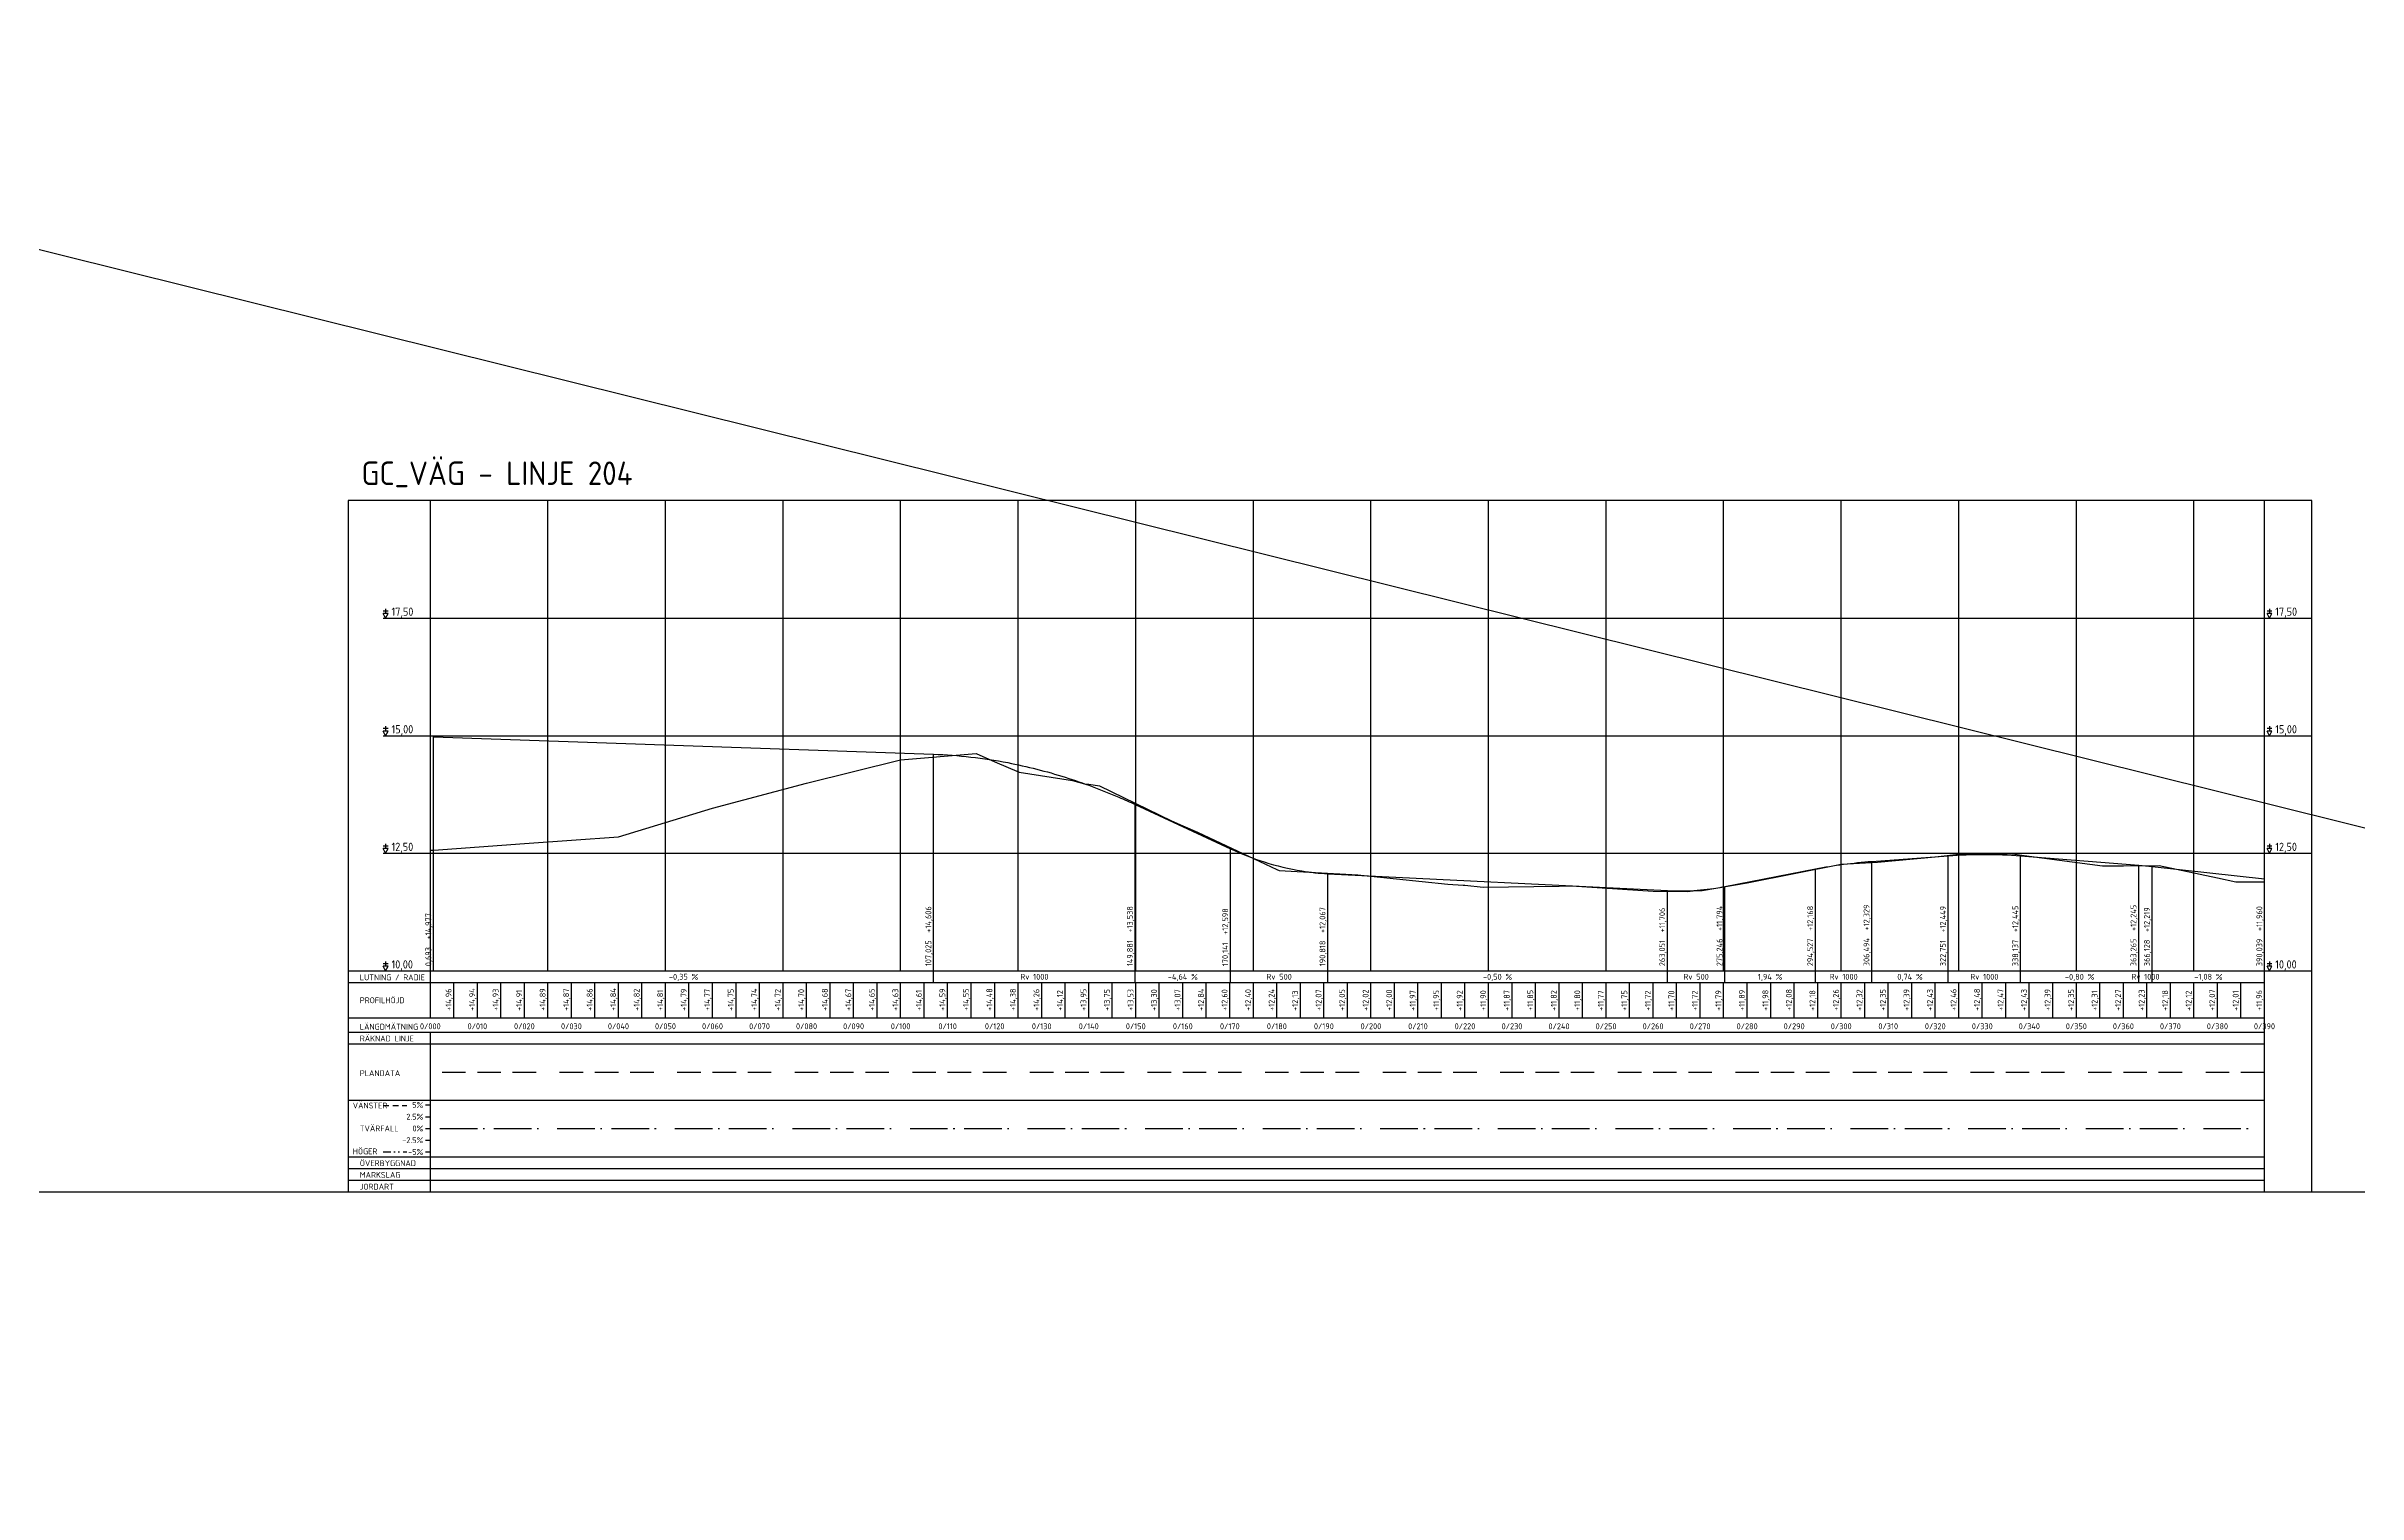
# Model space of a CAD drawing. Header units: metres. Extents: x 117388 to 123031, y 6148214 to 6150604.
# Drawn here: x 120155.5 to 120647, y 6150296.1 to 6150603.9 of the extents above; entities that cross this region are included whole.
import ezdxf
from ezdxf.enums import TextEntityAlignment as Align

# ---------------------------------------------------------------- set-up
doc = ezdxf.new("R2010")
doc.units = ezdxf.units.M
doc.header["$LTSCALE"] = 0.4
for name, pattern in [('CENTRUMLINJE', [27, 20, -3, 1, -3]), ('DIVIDE', [10, 4, -2, 0, -2, 0, -2]), ('STRECKAD_3', [5, 3, -2])]:
    doc.linetypes.add(name, pattern=pattern)
doc.layers.get('DEFPOINTS').update_dxf_attribs({"color": 5, "linetype": 'CONTINUOUS'})
for name, color, linetype in [('M-362B', 4, 'CONTINUOUS'), ('M-364', 6, 'CONTINUOUS'), ('M-368-T', 1, 'CONTINUOUS'), ('M-368A', 7, 'CONTINUOUS'), ('M-368B', 7, 'CONTINUOUS'), ('M-368C', 7, 'CENTRUMLINJE')]:
    doc.layers.add(name, color=color, linetype=linetype)
doc.styles.add('ISO', font='iso.shx')
doc.styles.add('P_ISO_25', font='ISO', dxfattribs={"height": 2.5})
doc.styles.add('P_ISO_35', font='ISO', dxfattribs={"height": 3.5})

msp = doc.modelspace()

# ---------------------------------------------------------------- linework, layer by layer
at = {"layer": 'DEFPOINTS', "flags": 128}
msp.add_lwpolyline([(118330.779, 6150360.292), (121120.291, 6150360.292)], dxfattribs=at)
at = {"layer": 'M-362B', "flags": 128}
msp.add_lwpolyline([(120237.15, 6150432.925), (120237.84, 6150432.975), (120237.85, 6150432.975), (120257.14, 6150434.361), (120277.14, 6150435.799), (120297.14, 6150441.864), (120317.14, 6150447.18), (120337.14, 6150452.168), (120353.212, 6150453.52), (120357.14, 6150451.76), (120362.371, 6150449.512), (120373.696, 6150447.736), (120376.256, 6150447.087), (120377.14, 6150446.958), (120379.442, 6150446.634), (120394.762, 6150439.162), (120397.14, 6150438.119), (120400.233, 6150436.799), (120417.14, 6150428.819), (120417.609, 6150428.624), (120434.341, 6150427.712), (120436.314, 6150427.51), (120437.14, 6150427.398), (120453.517, 6150425.734), (120456.751, 6150425.526), (120457.14, 6150425.484), (120460.972, 6150425.101), (120477.14, 6150425.304), (120479.793, 6150425.397), (120497.14, 6150424.238), (120504.351, 6150424.147), (120505.666, 6150424.343), (120507.592, 6150424.39), (120517.14, 6150426.039), (120537.14, 6150429.985), (120537.228, 6150430.003), (120544.874, 6150430.396), (120557.14, 6150431.574), (120562.158, 6150432.104), (120572.979, 6150432.252), (120577.14, 6150431.67), (120592.686, 6150429.662), (120597.14, 6150429.652), (120604.766, 6150429.679), (120617.14, 6150427.056), (120621.032, 6150426.236), (120627.178, 6150426.231)], dxfattribs=at)
at = {"layer": 'M-364', "flags": 128}
msp.add_lwpolyline([(120237.833, 6150457.063), (120344.164, 6150453.353, -0.0388655), (120359.908, 6150451.564, -0.0287913), (120372.152, 6150448.459, -0.025026), (120383.523, 6150444.23, -0.0073148), (120387.021, 6150442.669), (120407.281, 6150433.269, 0.0311667), (120414.454, 6150430.457, 0.037943), (120422.472, 6150428.533, 0.0271356), (120427.958, 6150427.959), (120500.191, 6150424.353, 0.0557896), (120511.39, 6150425.048, 0.004817), (120512.386, 6150425.231), (120531.666, 6150428.972, -0.0293986), (120543.634, 6150430.578), (120559.891, 6150431.786, -0.0384647), (120575.277, 6150431.746), (120600.405, 6150429.747, -0.0070957), (120603.268, 6150429.478), (120627.179, 6150426.892)], format="xyb", dxfattribs=at)
at = {"layer": 'M-368-T'}
for p, q in [((120227.64, 6150484.292), (120227.64, 6150483.292)), ((120628.179, 6150484.292), (120628.179, 6150483.292)), ((120228.14, 6150483.792), (120227.14, 6150483.792)), ((120227.64, 6150482.292), (120227.14, 6150483.292)), ((120228.14, 6150483.292), (120227.14, 6150483.292)), ((120227.64, 6150482.292), (120228.14, 6150483.292)), ((120628.679, 6150483.792), (120627.679, 6150483.792)), ((120628.179, 6150482.292), (120627.679, 6150483.292)), ((120628.679, 6150483.292), (120627.679, 6150483.292)), ((120628.179, 6150482.292), (120628.679, 6150483.292)), ((120228.14, 6150458.792), (120227.14, 6150458.792)), ((120227.64, 6150457.292), (120227.14, 6150458.292)), ((120228.14, 6150458.292), (120227.14, 6150458.292)), ((120227.64, 6150459.292), (120227.64, 6150458.292)), ((120227.64, 6150457.292), (120228.14, 6150458.292)), ((120628.679, 6150458.792), (120627.679, 6150458.792)), ((120628.179, 6150457.292), (120627.679, 6150458.292)), ((120628.679, 6150458.292), (120627.679, 6150458.292)), ((120628.179, 6150459.292), (120628.179, 6150458.292)), ((120628.179, 6150457.292), (120628.679, 6150458.292)), ((120228.14, 6150433.792), (120227.14, 6150433.792)), ((120227.64, 6150432.292), (120227.14, 6150433.292)), ((120228.14, 6150433.292), (120227.14, 6150433.292)), ((120227.64, 6150434.292), (120227.64, 6150433.292)), ((120227.64, 6150432.292), (120228.14, 6150433.292)), ((120628.679, 6150433.792), (120627.679, 6150433.792)), ((120628.179, 6150432.292), (120627.679, 6150433.292)), ((120628.679, 6150433.292), (120627.679, 6150433.292)), ((120628.179, 6150434.292), (120628.179, 6150433.292)), ((120628.179, 6150432.292), (120628.679, 6150433.292)), ((120228.14, 6150408.792), (120227.14, 6150408.792)), ((120227.64, 6150407.292), (120227.14, 6150408.292)), ((120228.14, 6150408.292), (120227.14, 6150408.292)), ((120227.64, 6150409.292), (120227.64, 6150408.292)), ((120227.64, 6150407.292), (120228.14, 6150408.292)), ((120628.679, 6150408.792), (120627.679, 6150408.792)), ((120628.179, 6150407.292), (120627.679, 6150408.292)), ((120628.679, 6150408.292), (120627.679, 6150408.292)), ((120628.179, 6150409.292), (120628.179, 6150408.292)), ((120628.179, 6150407.292), (120628.679, 6150408.292))]:
    msp.add_line(p, q, dxfattribs=at)
at = {"layer": 'M-368-T', "linetype": 'Continuous'}
for p, q in [((120344.164, 6150404.792), (120344.164, 6150407.292)), ((120387.021, 6150404.792), (120387.021, 6150407.292)), ((120407.281, 6150404.792), (120407.281, 6150407.292)), ((120427.958, 6150404.792), (120427.958, 6150407.292)), ((120500.191, 6150404.792), (120500.191, 6150407.292)), ((120512.386, 6150404.792), (120512.386, 6150407.292)), ((120531.666, 6150404.792), (120531.666, 6150407.292)), ((120543.634, 6150404.792), (120543.634, 6150407.292)), ((120559.891, 6150404.792), (120559.891, 6150407.292)), ((120575.277, 6150404.792), (120575.277, 6150407.292)), ((120600.405, 6150404.792), (120600.405, 6150407.292)), ((120603.268, 6150404.792), (120603.268, 6150407.292)), ((120627.179, 6150404.792), (120627.179, 6150407.292))]:
    msp.add_line(p, q, dxfattribs=at)
at = {"layer": 'M-368A'}
msp.add_line((119979.948, 6150603.881), (121218.146, 6150296.126), dxfattribs=at)
msp.add_lwpolyline([(120219.64, 6150360.292), (120637.179, 6150360.292), (120637.179, 6150507.292), (120219.64, 6150507.292), (120219.64, 6150360.292)], dxfattribs=at)
at = {"layer": 'M-368B'}
for p, q in [((120237.14, 6150407.292), (120237.14, 6150507.292)), ((120262.14, 6150407.292), (120262.14, 6150507.292)), ((120287.14, 6150407.292), (120287.14, 6150507.292)), ((120312.14, 6150407.292), (120312.14, 6150507.292)), ((120337.14, 6150407.292), (120337.14, 6150507.292)), ((120362.14, 6150407.292), (120362.14, 6150507.292)), ((120387.14, 6150407.292), (120387.14, 6150507.292)), ((120412.14, 6150407.292), (120412.14, 6150507.292)), ((120437.14, 6150407.292), (120437.14, 6150507.292)), ((120462.14, 6150407.292), (120462.14, 6150507.292)), ((120487.14, 6150407.292), (120487.14, 6150507.292)), ((120512.14, 6150407.292), (120512.14, 6150507.292)), ((120537.14, 6150407.292), (120537.14, 6150507.292)), ((120562.14, 6150407.292), (120562.14, 6150507.292)), ((120587.14, 6150407.292), (120587.14, 6150507.292)), ((120612.14, 6150407.292), (120612.14, 6150507.292)), ((120627.179, 6150360.292), (120627.179, 6150507.292)), ((120227.14, 6150482.292), (120637.179, 6150482.292)), ((120227.14, 6150457.292), (120637.179, 6150457.292)), ((120237.833, 6150407.292), (120237.833, 6150457.063)), ((120344.164, 6150407.292), (120344.164, 6150453.353)), ((120387.021, 6150407.292), (120387.021, 6150442.669)), ((120227.14, 6150432.292), (120637.179, 6150432.292)), ((120407.281, 6150407.292), (120407.281, 6150433.269)), ((120543.634, 6150407.292), (120543.634, 6150430.578)), ((120559.891, 6150407.292), (120559.891, 6150431.786)), ((120575.277, 6150407.292), (120575.277, 6150431.746)), ((120427.958, 6150407.292), (120427.958, 6150427.959)), ((120512.386, 6150407.292), (120512.386, 6150425.231)), ((120531.666, 6150407.292), (120531.666, 6150428.972)), ((120600.405, 6150407.292), (120600.405, 6150429.747)), ((120603.268, 6150407.292), (120603.268, 6150429.478)), ((120627.179, 6150407.292), (120627.179, 6150426.892)), ((120500.191, 6150407.292), (120500.191, 6150424.353)), ((120219.64, 6150407.292), (120637.179, 6150407.292)), ((120237.14, 6150397.292), (120237.14, 6150407.292)), ((120219.64, 6150404.792), (120627.179, 6150404.792)), ((120242.14, 6150397.292), (120242.14, 6150404.792)), ((120247.14, 6150397.292), (120247.14, 6150404.792)), ((120252.14, 6150397.292), (120252.14, 6150404.792)), ((120257.14, 6150397.292), (120257.14, 6150404.792)), ((120262.14, 6150397.292), (120262.14, 6150404.792)), ((120267.14, 6150397.292), (120267.14, 6150404.792)), ((120272.14, 6150397.292), (120272.14, 6150404.792)), ((120277.14, 6150397.292), (120277.14, 6150404.792)), ((120282.14, 6150397.292), (120282.14, 6150404.792)), ((120287.14, 6150397.292), (120287.14, 6150404.792)), ((120292.14, 6150397.292), (120292.14, 6150404.792)), ((120297.14, 6150397.292), (120297.14, 6150404.792)), ((120302.14, 6150397.292), (120302.14, 6150404.792)), ((120307.14, 6150397.292), (120307.14, 6150404.792)), ((120312.14, 6150397.292), (120312.14, 6150404.792)), ((120317.14, 6150397.292), (120317.14, 6150404.792)), ((120322.14, 6150397.292), (120322.14, 6150404.792)), ((120327.14, 6150397.292), (120327.14, 6150404.792)), ((120332.14, 6150397.292), (120332.14, 6150404.792)), ((120337.14, 6150397.292), (120337.14, 6150404.792)), ((120342.14, 6150397.292), (120342.14, 6150404.792)), ((120347.14, 6150397.292), (120347.14, 6150404.792)), ((120352.14, 6150397.292), (120352.14, 6150404.792)), ((120357.14, 6150397.292), (120357.14, 6150404.792)), ((120362.14, 6150397.292), (120362.14, 6150404.792)), ((120367.14, 6150397.292), (120367.14, 6150404.792)), ((120372.14, 6150397.292), (120372.14, 6150404.792)), ((120377.14, 6150397.292), (120377.14, 6150404.792)), ((120382.14, 6150397.292), (120382.14, 6150404.792)), ((120387.14, 6150397.292), (120387.14, 6150404.792)), ((120392.14, 6150397.292), (120392.14, 6150404.792)), ((120397.14, 6150397.292), (120397.14, 6150404.792)), ((120402.14, 6150397.292), (120402.14, 6150404.792)), ((120407.14, 6150397.292), (120407.14, 6150404.792)), ((120412.14, 6150397.292), (120412.14, 6150404.792)), ((120417.14, 6150397.292), (120417.14, 6150404.792)), ((120422.14, 6150397.292), (120422.14, 6150404.792)), ((120427.14, 6150397.292), (120427.14, 6150404.792)), ((120432.14, 6150397.292), (120432.14, 6150404.792)), ((120437.14, 6150397.292), (120437.14, 6150404.792)), ((120442.14, 6150397.292), (120442.14, 6150404.792)), ((120447.14, 6150397.292), (120447.14, 6150404.792)), ((120452.14, 6150397.292), (120452.14, 6150404.792)), ((120457.14, 6150397.292), (120457.14, 6150404.792)), ((120462.14, 6150397.292), (120462.14, 6150404.792)), ((120467.14, 6150397.292), (120467.14, 6150404.792)), ((120472.14, 6150397.292), (120472.14, 6150404.792)), ((120477.14, 6150397.292), (120477.14, 6150404.792)), ((120482.14, 6150397.292), (120482.14, 6150404.792)), ((120487.14, 6150397.292), (120487.14, 6150404.792)), ((120492.14, 6150397.292), (120492.14, 6150404.792)), ((120497.14, 6150397.292), (120497.14, 6150404.792)), ((120502.14, 6150397.292), (120502.14, 6150404.792)), ((120507.14, 6150397.292), (120507.14, 6150404.792)), ((120512.14, 6150397.292), (120512.14, 6150404.792)), ((120517.14, 6150397.292), (120517.14, 6150404.792)), ((120522.14, 6150397.292), (120522.14, 6150404.792)), ((120527.14, 6150397.292), (120527.14, 6150404.792)), ((120532.14, 6150397.292), (120532.14, 6150404.792)), ((120537.14, 6150397.292), (120537.14, 6150404.792)), ((120542.14, 6150397.292), (120542.14, 6150404.792)), ((120547.14, 6150397.292), (120547.14, 6150404.792)), ((120552.14, 6150397.292), (120552.14, 6150404.792)), ((120557.14, 6150397.292), (120557.14, 6150404.792)), ((120562.14, 6150397.292), (120562.14, 6150404.792)), ((120567.14, 6150397.292), (120567.14, 6150404.792)), ((120572.14, 6150397.292), (120572.14, 6150404.792)), ((120577.14, 6150397.292), (120577.14, 6150404.792)), ((120582.14, 6150397.292), (120582.14, 6150404.792)), ((120587.14, 6150397.292), (120587.14, 6150404.792)), ((120592.14, 6150397.292), (120592.14, 6150404.792)), ((120597.14, 6150397.292), (120597.14, 6150404.792)), ((120602.14, 6150397.292), (120602.14, 6150404.792)), ((120607.14, 6150397.292), (120607.14, 6150404.792)), ((120612.14, 6150397.292), (120612.14, 6150404.792)), ((120617.14, 6150397.292), (120617.14, 6150404.792)), ((120622.14, 6150397.292), (120622.14, 6150404.792)), ((120627.14, 6150397.292), (120627.14, 6150404.792)), ((120219.64, 6150397.292), (120627.179, 6150397.292)), ((120219.64, 6150394.292), (120627.179, 6150394.292)), ((120219.64, 6150391.792), (120627.179, 6150391.792)), ((120237.14, 6150360.292), (120237.14, 6150394.292)), ((120219.64, 6150379.792), (120627.179, 6150379.792)), ((120236.14, 6150378.792), (120237.14, 6150378.792)), ((120236.14, 6150376.292), (120237.14, 6150376.292)), ((120236.14, 6150373.792), (120237.14, 6150373.792)), ((120236.14, 6150371.292), (120237.14, 6150371.292)), ((120219.64, 6150367.792), (120627.179, 6150367.792)), ((120236.14, 6150368.792), (120237.14, 6150368.792)), ((120219.64, 6150365.292), (120627.179, 6150365.292)), ((120219.64, 6150362.792), (120627.179, 6150362.792))]:
    msp.add_line(p, q, dxfattribs=at)
at = {"layer": 'M-368B', "linetype": 'STRECKAD_3'}
msp.add_line((120227.14, 6150378.642), (120232.14, 6150378.642), dxfattribs=at)
at = {"layer": 'M-368B', "linetype": 'DIVIDE'}
msp.add_line((120227.14, 6150368.842), (120232.14, 6150368.842), dxfattribs=at)
at = {"layer": 'M-368C'}
for p, q in [((120239.64, 6150385.792), (120244.64, 6150385.792)), ((120247.14, 6150385.792), (120252.14, 6150385.792)), ((120254.64, 6150385.792), (120259.64, 6150385.792)), ((120264.64, 6150385.792), (120269.64, 6150385.792)), ((120272.14, 6150385.792), (120277.14, 6150385.792)), ((120279.64, 6150385.792), (120284.64, 6150385.792)), ((120289.64, 6150385.792), (120294.64, 6150385.792)), ((120297.14, 6150385.792), (120302.14, 6150385.792)), ((120304.64, 6150385.792), (120309.64, 6150385.792)), ((120314.64, 6150385.792), (120319.64, 6150385.792)), ((120322.14, 6150385.792), (120327.14, 6150385.792)), ((120329.64, 6150385.792), (120334.64, 6150385.792)), ((120339.64, 6150385.792), (120344.64, 6150385.792)), ((120347.14, 6150385.792), (120352.14, 6150385.792)), ((120354.64, 6150385.792), (120359.64, 6150385.792)), ((120364.64, 6150385.792), (120369.64, 6150385.792)), ((120372.14, 6150385.792), (120377.14, 6150385.792)), ((120379.64, 6150385.792), (120384.64, 6150385.792)), ((120389.64, 6150385.792), (120394.64, 6150385.792)), ((120397.14, 6150385.792), (120402.14, 6150385.792)), ((120404.64, 6150385.792), (120409.64, 6150385.792)), ((120414.64, 6150385.792), (120419.64, 6150385.792)), ((120422.14, 6150385.792), (120427.14, 6150385.792)), ((120429.64, 6150385.792), (120434.64, 6150385.792)), ((120439.64, 6150385.792), (120444.64, 6150385.792)), ((120447.14, 6150385.792), (120452.14, 6150385.792)), ((120454.64, 6150385.792), (120459.64, 6150385.792)), ((120464.64, 6150385.792), (120469.64, 6150385.792)), ((120472.14, 6150385.792), (120477.14, 6150385.792)), ((120479.64, 6150385.792), (120484.64, 6150385.792)), ((120489.64, 6150385.792), (120494.64, 6150385.792)), ((120497.14, 6150385.792), (120502.14, 6150385.792)), ((120504.64, 6150385.792), (120509.64, 6150385.792)), ((120514.64, 6150385.792), (120519.64, 6150385.792)), ((120522.14, 6150385.792), (120527.14, 6150385.792)), ((120529.64, 6150385.792), (120534.64, 6150385.792)), ((120539.64, 6150385.792), (120544.64, 6150385.792)), ((120547.14, 6150385.792), (120552.14, 6150385.792)), ((120554.64, 6150385.792), (120559.64, 6150385.792)), ((120564.64, 6150385.792), (120569.64, 6150385.792)), ((120572.14, 6150385.792), (120577.14, 6150385.792)), ((120579.64, 6150385.792), (120584.64, 6150385.792)), ((120589.64, 6150385.792), (120594.64, 6150385.792)), ((120597.14, 6150385.792), (120602.14, 6150385.792)), ((120604.64, 6150385.792), (120609.64, 6150385.792)), ((120614.64, 6150385.792), (120619.64, 6150385.792)), ((120622.14, 6150385.792), (120627.14, 6150385.792)), ((120239.14, 6150373.792), (120248.64, 6150373.792)), ((120250.64, 6150373.792), (120260.14, 6150373.792)), ((120264.14, 6150373.792), (120273.64, 6150373.792)), ((120275.64, 6150373.792), (120285.14, 6150373.792)), ((120289.14, 6150373.792), (120298.64, 6150373.792)), ((120300.64, 6150373.792), (120310.14, 6150373.792)), ((120314.14, 6150373.792), (120323.64, 6150373.792)), ((120325.64, 6150373.792), (120335.14, 6150373.792)), ((120339.14, 6150373.792), (120348.64, 6150373.792)), ((120350.64, 6150373.792), (120360.14, 6150373.792)), ((120364.14, 6150373.792), (120373.64, 6150373.792)), ((120375.64, 6150373.792), (120385.14, 6150373.792)), ((120389.14, 6150373.792), (120398.64, 6150373.792)), ((120400.64, 6150373.792), (120410.14, 6150373.792)), ((120414.14, 6150373.792), (120423.64, 6150373.792)), ((120425.64, 6150373.792), (120435.14, 6150373.792)), ((120439.14, 6150373.792), (120448.64, 6150373.792)), ((120450.64, 6150373.792), (120460.14, 6150373.792)), ((120464.14, 6150373.792), (120473.64, 6150373.792)), ((120475.64, 6150373.792), (120485.14, 6150373.792)), ((120489.14, 6150373.792), (120498.64, 6150373.792)), ((120500.64, 6150373.792), (120510.14, 6150373.792)), ((120514.14, 6150373.792), (120523.64, 6150373.792)), ((120525.64, 6150373.792), (120535.14, 6150373.792)), ((120539.14, 6150373.792), (120548.64, 6150373.792)), ((120550.64, 6150373.792), (120560.14, 6150373.792)), ((120564.14, 6150373.792), (120573.64, 6150373.792)), ((120575.64, 6150373.792), (120585.14, 6150373.792)), ((120589.14, 6150373.792), (120598.64, 6150373.792)), ((120600.64, 6150373.792), (120610.14, 6150373.792)), ((120614.14, 6150373.792), (120623.64, 6150373.792))]:
    msp.add_line(p, q, dxfattribs=at)

# ---------------------------------------------------------------- texts
at = {"layer": 'M-364', "insert": (120222.504, 6150515.597), "char_height": 5, "width": 409.63592, "attachment_point": 1, "style": 'ISO'}
msp.add_mtext('GC_VÄG - LINJE 204', dxfattribs=at)
at = {"layer": 'M-368-T', "style": 'P_ISO_35'}
for s, p in [('17,50', (120228.89, 6150482.792)), ('17,50', (120629.429, 6150482.792)), ('15,00', (120228.89, 6150457.792)), ('15,00', (120629.429, 6150457.792)), ('12,50', (120228.89, 6150432.792)), ('12,50', (120629.429, 6150432.792)), ('10,00', (120228.89, 6150407.792)), ('10,00', (120629.429, 6150407.792))]:
    msp.add_text(s, height=1.75, dxfattribs=at).set_placement(p)
at = {"layer": 'M-368-T', "style": 'P_ISO_25'}
for s, p in [('0,693  +14,977', (120237.333, 6150408.292)), ('107,025  +14,606', (120343.664, 6150408.292)), ('149,881  +13,538', (120386.521, 6150408.292)), ('170,141  +12,598', (120406.781, 6150408.292)), ('190,818  +12,067', (120427.458, 6150408.292)), ('263,051  +11,706', (120499.691, 6150408.292)), ('275,246  +11,794', (120511.886, 6150408.292)), ('294,527  +12,168', (120531.166, 6150408.292)), ('306,494  +12,329', (120543.134, 6150408.292)), ('322,751  +12,449', (120559.391, 6150408.292)), ('338,137  +12,445', (120574.777, 6150408.292)), ('363,265  +12,245', (120599.905, 6150408.292)), ('366,128  +12,219', (120602.768, 6150408.292)), ('390,039  +11,960', (120626.679, 6150408.292)), ('+14,96', (120241.64, 6150398.792)), ('+14,94', (120246.64, 6150398.792)), ('+14,93', (120251.64, 6150398.792)), ('+14,91', (120256.64, 6150398.792)), ('+14,89', (120261.64, 6150398.792)), ('+14,87', (120266.64, 6150398.792)), ('+14,86', (120271.64, 6150398.792)), ('+14,84', (120276.64, 6150398.792)), ('+14,82', (120281.64, 6150398.792)), ('+14,81', (120286.64, 6150398.792)), ('+14,79', (120291.64, 6150398.792)), ('+14,77', (120296.64, 6150398.792)), ('+14,75', (120301.64, 6150398.792)), ('+14,74', (120306.64, 6150398.792)), ('+14,72', (120311.64, 6150398.792)), ('+14,70', (120316.64, 6150398.792)), ('+14,68', (120321.64, 6150398.792)), ('+14,67', (120326.64, 6150398.792)), ('+14,65', (120331.64, 6150398.792)), ('+14,63', (120336.64, 6150398.792)), ('+14,61', (120341.64, 6150398.792)), ('+14,59', (120346.64, 6150398.792)), ('+14,55', (120351.64, 6150398.792)), ('+14,48', (120356.64, 6150398.792)), ('+14,38', (120361.64, 6150398.792)), ('+14,26', (120366.64, 6150398.792)), ('+14,12', (120371.64, 6150398.792)), ('+13,95', (120376.64, 6150398.792)), ('+13,75', (120381.64, 6150398.792)), ('+13,53', (120386.64, 6150398.792)), ('+13,30', (120391.64, 6150398.792)), ('+13,07', (120396.64, 6150398.792)), ('+12,84', (120401.64, 6150398.792)), ('+12,60', (120406.64, 6150398.792)), ('+12,40', (120411.64, 6150398.792)), ('+12,24', (120416.64, 6150398.792)), ('+12,13', (120421.64, 6150398.792)), ('+12,07', (120426.64, 6150398.792)), ('+12,05', (120431.64, 6150398.792)), ('+12,02', (120436.64, 6150398.792)), ('+12,00', (120441.64, 6150398.792)), ('+11,97', (120446.64, 6150398.792)), ('+11,95', (120451.64, 6150398.792)), ('+11,92', (120456.64, 6150398.792)), ('+11,90', (120461.64, 6150398.792)), ('+11,87', (120466.64, 6150398.792)), ('+11,85', (120471.64, 6150398.792)), ('+11,82', (120476.64, 6150398.792)), ('+11,80', (120481.64, 6150398.792)), ('+11,77', (120486.64, 6150398.792)), ('+11,75', (120491.64, 6150398.792)), ('+11,72', (120496.64, 6150398.792)), ('+11,70', (120501.64, 6150398.792)), ('+11,72', (120506.64, 6150398.792)), ('+11,79', (120511.64, 6150398.792)), ('+11,89', (120516.64, 6150398.792)), ('+11,98', (120521.64, 6150398.792)), ('+12,08', (120526.64, 6150398.792)), ('+12,18', (120531.64, 6150398.792)), ('+12,26', (120536.64, 6150398.792)), ('+12,32', (120541.64, 6150398.792)), ('+12,35', (120546.64, 6150398.792)), ('+12,39', (120551.64, 6150398.792)), ('+12,43', (120556.64, 6150398.792)), ('+12,46', (120561.64, 6150398.792)), ('+12,48', (120566.64, 6150398.792)), ('+12,47', (120571.64, 6150398.792)), ('+12,43', (120576.64, 6150398.792)), ('+12,39', (120581.64, 6150398.792)), ('+12,35', (120586.64, 6150398.792)), ('+12,31', (120591.64, 6150398.792)), ('+12,27', (120596.64, 6150398.792)), ('+12,23', (120601.64, 6150398.792)), ('+12,18', (120606.64, 6150398.792)), ('+12,12', (120611.64, 6150398.792)), ('+12,07', (120616.64, 6150398.792)), ('+12,01', (120621.64, 6150398.792)), ('+11,96', (120626.64, 6150398.792))]:
    msp.add_text(s, height=1.25, rotation=90, dxfattribs=at).set_placement(p)
at = {"layer": 'M-368-T', "linetype": 'Continuous', "style": 'P_ISO_25'}
for s, p in [('LUTNING / RADIE', (120222.14, 6150405.292)), ('PROFILHÖJD', (120222.14, 6150400.417)), ('LÄNGDMÄTNING', (120222.14, 6150394.792)), ('RÄKNAD LINJE', (120222.14, 6150392.292)), ('PLANDATA', (120222.14, 6150384.917)), ('VÄNSTER', (120220.64, 6150378.042)), ('TVÄRFALL', (120222.14, 6150373.167)), ('HÖGER', (120220.64, 6150368.292)), ('ÖVERBYGGNAD', (120222.14, 6150365.792)), ('JORDART', (120222.14, 6150360.792)), ('MARKSLAG', (120222.14, 6150363.292))]:
    msp.add_text(s, height=1.25, dxfattribs=at).set_placement(p)
for s, p in [('-0,35 %', (120290.998, 6150406.042)), ('Rv 1000', (120365.593, 6150406.042)), ('-4,64 %', (120397.151, 6150406.042)), ('Rv 500', (120417.619, 6150406.042)), ('-0,50 %', (120464.074, 6150406.042)), ('Rv 500', (120506.288, 6150406.042)), ('1,94 %', (120522.026, 6150406.042)), ('Rv 1000', (120537.65, 6150406.042)), ('0,74 %', (120551.763, 6150406.042)), ('Rv 1000', (120567.584, 6150406.042)), ('-0,80 %', (120587.841, 6150406.042)), ('Rv 1000', (120601.836, 6150406.042)), ('-1,08 %', (120615.223, 6150406.042))]:
    msp.add_text(s, height=1.25, dxfattribs=at).set_placement(p, align=Align.MIDDLE_CENTER)
at = {"layer": 'M-368-T', "style": 'P_ISO_25'}
for s, p in [('0/000', (120237.14, 6150394.892)), ('0/010', (120247.14, 6150394.892)), ('0/020', (120257.14, 6150394.892)), ('0/030', (120267.14, 6150394.892)), ('0/040', (120277.14, 6150394.892)), ('0/050', (120287.14, 6150394.892)), ('0/060', (120297.14, 6150394.892)), ('0/070', (120307.14, 6150394.892)), ('0/080', (120317.14, 6150394.892)), ('0/090', (120327.14, 6150394.892)), ('0/100', (120337.14, 6150394.892)), ('0/110', (120347.14, 6150394.892)), ('0/120', (120357.14, 6150394.892)), ('0/130', (120367.14, 6150394.892)), ('0/140', (120377.14, 6150394.892)), ('0/150', (120387.14, 6150394.892)), ('0/160', (120397.14, 6150394.892)), ('0/170', (120407.14, 6150394.892)), ('0/180', (120417.14, 6150394.892)), ('0/190', (120427.14, 6150394.892)), ('0/200', (120437.14, 6150394.892)), ('0/210', (120447.14, 6150394.892)), ('0/220', (120457.14, 6150394.892)), ('0/230', (120467.14, 6150394.892)), ('0/240', (120477.14, 6150394.892)), ('0/250', (120487.14, 6150394.892)), ('0/260', (120497.14, 6150394.892)), ('0/270', (120507.14, 6150394.892)), ('0/280', (120517.14, 6150394.892)), ('0/290', (120527.14, 6150394.892)), ('0/300', (120537.14, 6150394.892)), ('0/310', (120547.14, 6150394.892)), ('0/320', (120557.14, 6150394.892)), ('0/330', (120567.14, 6150394.892)), ('0/340', (120577.14, 6150394.892)), ('0/350', (120587.14, 6150394.892)), ('0/360', (120597.14, 6150394.892)), ('0/370', (120607.14, 6150394.892)), ('0/380', (120617.14, 6150394.892)), ('0/390', (120627.14, 6150394.892))]:
    msp.add_text(s, height=1.25, dxfattribs=at).set_placement(p, align=Align.CENTER)
at = {"layer": 'M-368-T', "linetype": 'Continuous', "style": 'P_ISO_25'}
for s, p in [('2.5%', (120235.64, 6150375.667)), ('5%', (120235.64, 6150378.167)), ('-2.5%', (120235.64, 6150370.667)), ('0%', (120235.64, 6150373.167)), ('-5%', (120235.64, 6150368.167))]:
    msp.add_text(s, height=1.25, dxfattribs=at).set_placement(p, align=Align.RIGHT)

doc.saveas('drawing.dxf')
